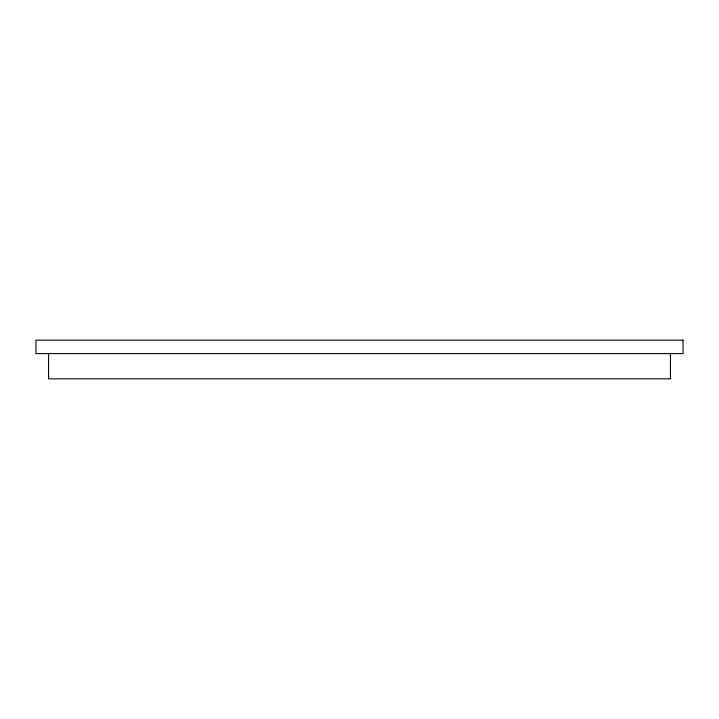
<?xml version="1.0" encoding="UTF-8"?>
<svg xmlns="http://www.w3.org/2000/svg" width="719" height="719" viewBox="0 0 719 719"><rect width="100%" height="100%" fill="white"/><g stroke="black" fill="none" stroke-linecap="round" stroke-linejoin="round"><path stroke-width="1.08" d="M670.441 353.613L670.441 378.832L48.55 378.832L48.55 353.613M683.05 340.168L35.95 340.168L35.95 353.613L683.05 353.613L683.05 340.168"/></g></svg>
